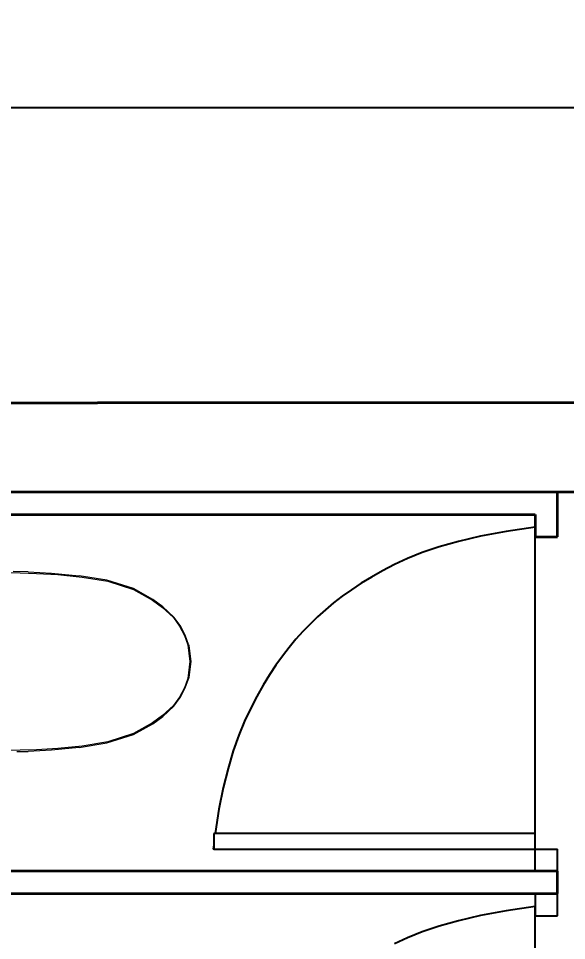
# Model space of a CAD drawing. Header units: millimetres. Extents: x 6923 to 14208, y 3430 to 4414.
# Drawn here: x 11179.6 to 11234.9, y 4237.1 to 4330.1 of the extents above; entities that cross this region are included whole.
import ezdxf

# ---------------------------------------------------------------- set-up
doc = ezdxf.new("R2010")
doc.units = ezdxf.units.MM
doc.layers.get('Defpoints').update_dxf_attribs({"color": 250})
for name, color, linetype, lineweight in [('dimension', 6, 'Continuous', 15), ('door', 104, 'Continuous', 25), ('Furniture', 252, 'Continuous', 0), ('wall', 160, 'Continuous', 35)]:
    doc.layers.add(name, color=color, linetype=linetype, lineweight=lineweight)
doc.layers.add('SectionCutEdges', color=7, linetype='Continuous')
doc.styles.get("Standard").update_dxf_attribs({"font": 'arial.ttf'})
doc.dimstyles.new('1 to 8', dxfattribs={"dimscale": 96, "dimtxt": 0.09375, "dimasz": 0.09375, "dimexe": 0.09375, "dimexo": 0.09375, "dimgap": 0.015625, "dimtad": 0, "dimtih": 1, "dimtoh": 1, "dimdec": 0, "dimrnd": 0.09375, "dimzin": 3, "dimdsep": 46, "dimlunit": 4, "dimtxsty": 'Standard', "dimcen": 0.09375, "dimadec": 0, "dimazin": 0, "dimtfac": 1, "dimtdec": 0, "dimtofl": 0, "dimtmove": 0, "dimatfit": 3, "dimfxl": 0.09375, "dimfxlon": 1, "dimtolj": 1, "dimtzin": 0, "dimarcsym": 0})

# ---------------------------------------------------------------- blocks, each defined once
blk = doc.blocks.new('*D81')
at = {"layer": 'Defpoints', "color": 0, "transparency": 16777216}
for p in [(11346.632, 4321.144), (11346.632, 4282.335), (11166.469, 4280.083)]:
    blk.add_point(p, dxfattribs=at)
at = {"layer": 'dimension', "color": 0, "lineweight": -2, "transparency": 16777216}
for p, q in [((11166.469, 4312.144), (11166.469, 4330.144)), ((11346.632, 4312.144), (11346.632, 4330.144)), ((11175.469, 4321.144), (11240.016, 4321.144)), ((11337.632, 4321.144), (11273.085, 4321.144))]:
    blk.add_line(p, q, dxfattribs=at)
at = {"layer": 'dimension', "color": 0, "transparency": 16777216}
for points in [[(11175.469, 4322.644), (11175.469, 4319.644), (11166.469, 4321.144)], [(11337.632, 4322.644), (11337.632, 4319.644), (11346.632, 4321.144)]]:
    blk.add_solid(points, dxfattribs=at)
at = {"layer": 'dimension', "color": 0, "transparency": 16777216, "insert": (11256.551, 4321.144), "char_height": 9, "attachment_point": 5}
blk.add_mtext('\\A1;15\'-0"', dxfattribs=at)

msp = doc.modelspace()

# ---------------------------------------------------------------- linework, layer by layer
at = {"layer": 'door'}
for p, q in [((11231.778, 4246.302), (11231.778, 4278.789)), ((11199.349, 4247.879), (11199.349, 4246.302)), ((11231.778, 4247.879), (11199.349, 4247.879)), ((11199.349, 4246.74), (11199.291, 4246.302)), ((11199.349, 4246.302), (11199.291, 4246.302)), ((11199.349, 4246.302), (11231.778, 4246.302)), ((11231.778, 4246.302), (11234.03, 4246.302)), ((11231.778, 4244.05), (11231.778, 4246.302)), ((11234.03, 4244.05), (11234.03, 4246.302)), ((11231.778, 4241.798), (11231.778, 4239.546)), ((11234.03, 4239.546), (11234.03, 4241.798)), ((11231.778, 4208.018), (11231.778, 4240.505)), ((11231.778, 4239.546), (11234.03, 4239.546))]:
    msp.add_line(p, q, dxfattribs=at)
for points in [[(11231.778, 4278.789), (11228.829, 4278.351), (11226.257, 4277.87), (11224.021, 4277.351), (11222.077, 4276.8), (11220.383, 4276.223), (11218.897, 4275.625), (11217.574, 4275.011), (11216.372, 4274.388), (11215.255, 4273.758), (11214.21, 4273.121), (11213.23, 4272.475), (11212.308, 4271.817), (11211.438, 4271.144), (11210.612, 4270.454), (11209.824, 4269.744), (11209.068, 4269.013), (11208.336, 4268.257), (11207.627, 4267.469), (11206.937, 4266.643), (11206.264, 4265.773), (11205.606, 4264.851), (11204.959, 4263.87), (11204.323, 4262.825), (11203.693, 4261.708), (11203.07, 4260.51), (11202.459, 4259.209), (11201.868, 4257.78), (11201.306, 4256.2), (11200.78, 4254.445), (11200.299, 4252.489), (11199.869, 4250.308), (11199.499, 4247.879)], [(11231.778, 4240.505), (11228.829, 4240.066), (11226.257, 4239.585), (11224.021, 4239.066), (11222.077, 4238.516), (11220.383, 4237.939), (11218.897, 4237.341), (11217.574, 4236.727)]]:
    msp.add_lwpolyline(points, dxfattribs=at)
at = {"layer": 'Furniture'}
for p, q in [((11178.577, 4274.209), (11179.798, 4274.166)), ((11180.608, 4274.289), (11179.106, 4274.323)), ((11179.798, 4274.166), (11181.463, 4274.125)), ((11180.608, 4274.289), (11182.976, 4274.161)), ((11181.463, 4274.125), (11183.608, 4274.008)), ((11182.976, 4274.161), (11185.775, 4273.885)), ((11183.608, 4274.008), (11186.063, 4273.755)), ((11188.572, 4273.444), (11185.775, 4273.885)), ((11186.063, 4273.755), (11188.662, 4273.328)), ((11191.247, 4272.587), (11188.572, 4273.444)), ((11188.662, 4273.328), (11191.241, 4272.487)), ((11193.208, 4271.499), (11191.247, 4272.587)), ((11191.241, 4272.487), (11193.166, 4271.425)), ((11193.166, 4271.425), (11194.179, 4270.68)), ((11194.213, 4270.755), (11193.208, 4271.499)), ((11194.179, 4270.68), (11195.269, 4269.668)), ((11195.32, 4269.713), (11194.213, 4270.755)), ((11195.269, 4269.668), (11195.902, 4268.813)), ((11195.948, 4268.864), (11195.32, 4269.713)), ((11196.467, 4267.883), (11195.948, 4268.864)), ((11195.902, 4268.813), (11196.406, 4267.863)), ((11196.801, 4266.952), (11196.467, 4267.883)), ((11196.406, 4267.863), (11196.738, 4266.929)), ((11196.801, 4266.952), (11196.816, 4266.848)), ((11196.738, 4266.929), (11196.942, 4265.225)), ((11196.816, 4266.848), (11197.026, 4265.225)), ((11196.942, 4265.225), (11196.738, 4263.52)), ((11197.026, 4265.225), (11196.816, 4263.601)), ((11196.738, 4263.52), (11196.406, 4262.586)), ((11196.467, 4262.567), (11196.801, 4263.497)), ((11196.816, 4263.601), (11196.801, 4263.497)), ((11196.406, 4262.586), (11195.902, 4261.636)), ((11195.948, 4261.585), (11196.467, 4262.567)), ((11195.902, 4261.636), (11195.269, 4260.781)), ((11195.32, 4260.736), (11195.948, 4261.585)), ((11195.269, 4260.781), (11194.179, 4259.77)), ((11194.213, 4259.694), (11195.32, 4260.736)), ((11194.179, 4259.77), (11193.166, 4259.025)), ((11193.208, 4258.951), (11194.213, 4259.694)), ((11193.166, 4259.025), (11191.241, 4257.962)), ((11191.247, 4257.862), (11193.208, 4258.951)), ((11188.572, 4257.005), (11191.247, 4257.862)), ((11191.241, 4257.962), (11188.662, 4257.121)), ((11185.775, 4256.564), (11188.572, 4257.005)), ((11188.662, 4257.121), (11186.063, 4256.694)), ((11179.798, 4256.283), (11178.577, 4256.24)), ((11179.484, 4256.135), (11180.608, 4256.16)), ((11181.463, 4256.324), (11179.798, 4256.283)), ((11182.976, 4256.289), (11180.608, 4256.16)), ((11183.608, 4256.441), (11181.463, 4256.324)), ((11185.775, 4256.564), (11182.976, 4256.289)), ((11186.063, 4256.694), (11183.608, 4256.441))]:
    msp.add_line(p, q, dxfattribs=at)
at = {"layer": 'SectionCutEdges'}
msp.add_line((11231.778, 4246.302), (11231.778, 4247.879), dxfattribs=at)
at = {"layer": 'wall'}
for p, q in [((11177.535, 4291.335), (11187.599, 4291.335)), ((11177.535, 4291.335), (11187.599, 4291.335)), ((11234.03, 4282.335), (11166.469, 4282.335)), ((11234.03, 4277.831), (11234.03, 4282.335)), ((11166.469, 4280.083), (11231.778, 4280.083)), ((11231.778, 4280.083), (11231.778, 4277.831)), ((11231.778, 4277.831), (11234.03, 4277.831)), ((11180.376, 4244.05), (11166.469, 4244.05)), ((11180.463, 4244.05), (11180.376, 4244.05)), ((11180.711, 4244.05), (11180.463, 4244.05)), ((11181.082, 4244.05), (11180.711, 4244.05)), ((11181.52, 4244.05), (11181.082, 4244.05)), ((11181.958, 4244.05), (11181.52, 4244.05)), ((11182.329, 4244.05), (11181.958, 4244.05)), ((11182.577, 4244.05), (11182.329, 4244.05)), ((11182.664, 4244.05), (11182.577, 4244.05)), ((11188.384, 4244.05), (11182.664, 4244.05)), ((11188.471, 4244.05), (11188.384, 4244.05)), ((11188.719, 4244.05), (11188.471, 4244.05)), ((11189.09, 4244.05), (11188.719, 4244.05)), ((11189.528, 4244.05), (11189.09, 4244.05)), ((11189.966, 4244.05), (11189.528, 4244.05)), ((11190.337, 4244.05), (11189.966, 4244.05)), ((11190.585, 4244.05), (11190.337, 4244.05)), ((11190.672, 4244.05), (11190.585, 4244.05)), ((11231.778, 4244.05), (11190.672, 4244.05)), ((11234.03, 4244.05), (11231.778, 4244.05)), ((11234.03, 4241.798), (11234.03, 4244.05)), ((11166.469, 4241.798), (11231.778, 4241.798)), ((11231.778, 4241.798), (11234.03, 4241.798))]:
    msp.add_line(p, q, dxfattribs=at)
for points in [[(12158.409, 3661.414), (12158.409, 4291.335), (11187.599, 4291.335)], [(11586.632, 4282.335), (11187.599, 4282.335)], [(12149.409, 3999.335), (12149.409, 4282.335), (11187.599, 4282.335)]]:
    msp.add_lwpolyline(points, dxfattribs=at)

# ---------------------------------------------------------------- dimensions: what is measured, and where the dimension line sits
at = {"layer": 'dimension', "color": 219, "true_color": 0x642165}
dim = msp.add_linear_dim(base=(11346.632, 4321.144), p1=(11166.469, 4280.083), p2=(11346.632, 4282.335), dimstyle='1 to 8', dxfattribs=at)
dim.commit()
dim.dimension.update_dxf_attribs({"geometry": '*D81', "text_midpoint": (11256.551, 4321.144)})

doc.saveas('drawing.dxf')
